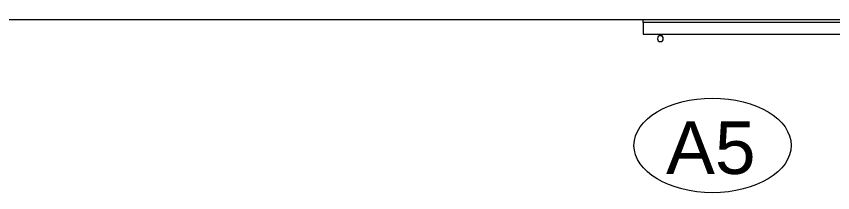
# Model space of a CAD drawing. Header units: inches. Extents: x -1176 to 1507, y -2563 to 978.
# Drawn here: x -965 to -894.9, y -542.1 to -527 of the extents above; entities that cross this region are included whole.
import ezdxf

# ---------------------------------------------------------------- set-up
doc = ezdxf.new("R2010")
doc.units = ezdxf.units.IN
doc.header["$MEASUREMENT"] = 0
for name, color, linetype, lineweight in [('Q-CASE', 31, 'Continuous', 9), ('Q-SPCQ', 91, 'Continuous', 9), ('Q-SPCQ-IDEN', 132, 'Continuous', 9)]:
    doc.layers.add(name, color=color, linetype=linetype, lineweight=lineweight)
doc.styles.add('Arial', font='arial.ttf', dxfattribs={"height": 4.5})

# ---------------------------------------------------------------- blocks, each defined once
blk = doc.blocks.new('Desk1 - Desk-6998228-2nd Floor Power _ Signal')
at = {"layer": 'Q-CASE'}
for p, q in [((2370.762, 448.501), (2370.762, 448.771)), ((2240.091, 448.501), (2370.762, 448.501))]:
    blk.add_line(p, q, dxfattribs=at)
blk = doc.blocks.new('A-UC Refrigerator - A-UC Refrigerator-V84-2nd Floor Power _ Signal')
at = {"layer": 'Q-SPCQ'}
for p, q in [((-11.875, -16.75), (-11.875, -16.483)), ((11.875, -16.75), (-11.875, -16.75)), ((-11.875, -16.75), (-11.875, -17.75)), ((11.875, -16.75), (-11.875, -16.75)), ((11.875, -16.483), (11.875, -16.75)), ((11.875, -17.75), (11.875, -16.75)), ((-11.875, -17.75), (11.875, -17.75)), ((-10.5, -17.75), (-10.5, -17.907)), ((-10.5, -17.75), (-10.5, -17.907)), ((-10.25, -17.928), (-10.25, -17.75)), ((-10.25, -17.928), (-10.25, -17.75))]:
    blk.add_line(p, q, dxfattribs=at)
for start, end in [(90, 270), (270, 90)]:
    blk.add_arc((-10.395, -18.125), 0.25, start, end, dxfattribs=at)
blk = doc.blocks.new('Appliance_Specialty Equipment Tag - Standard-3515593-2nd Floor Power _ Signal')
at = {"layer": 'Q-SPCQ-IDEN'}
blk.add_ellipse((-0.0499, 0.0037), major_axis=(-0.1406, 0), ratio=0.600473, dxfattribs=at)

msp = doc.modelspace()

# ---------------------------------------------------------------- block references
at = {"layer": 'Q-CASE'}
msp.add_blockref('Desk1 - Desk-6998228-2nd Floor Power _ Signal', (-3257.152, -975.803), dxfattribs=at)
at = {"layer": 'Q-SPCQ'}
msp.add_blockref('A-UC Refrigerator - A-UC Refrigerator-V84-2nd Floor Power _ Signal', (-899.266, -510.819), dxfattribs=at)
at = {"layer": 'Q-SPCQ-IDEN', "xscale": 47.99999999999997, "yscale": 47.99999999999997, "zscale": 47.99999999999997}
msp.add_blockref('Appliance_Specialty Equipment Tag - Standard-3515593-2nd Floor Power _ Signal', (-902.78, -538.27), dxfattribs=at)

# ---------------------------------------------------------------- texts
at = {"layer": 'Q-SPCQ-IDEN', "insert": (-909.17, -536.041), "char_height": 4.5, "width": 9.393, "attachment_point": 1, "style": 'Arial'}
msp.add_mtext('A5', dxfattribs=at)

doc.saveas('drawing.dxf')
